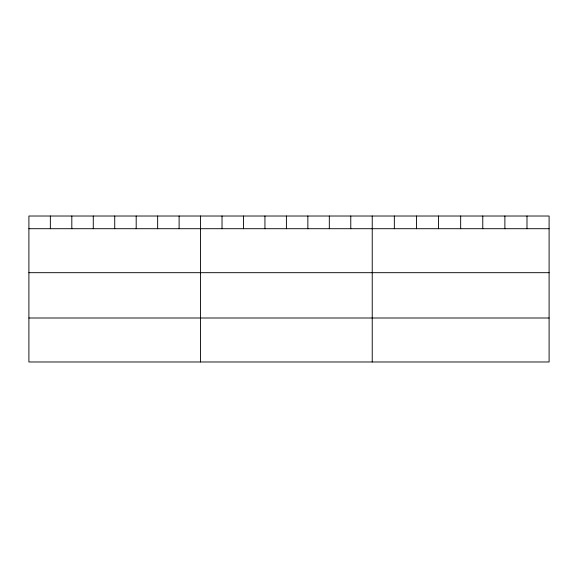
<?xml version="1.0" encoding="UTF-8"?>
<svg xmlns="http://www.w3.org/2000/svg" width="578" height="578" viewBox="0 0 578 578"><rect width="100%" height="100%" fill="white"/><g stroke="black" fill="none" stroke-linecap="round" stroke-linejoin="round"><path stroke-width="0.87" d="M549.1 228.707L549.1 361.98L28.9 361.98L28.9 216.02L549.1 216.02L549.1 228.707L28.9 228.707M28.9 272.686L549.1 272.686M28.9 318.001L549.1 318.001M526.991 216.02L526.991 228.707M504.883 216.02L504.883 228.707M482.775 216.02L482.775 228.707M460.666 216.02L460.666 228.707M438.558 216.02L438.558 228.707M416.449 216.02L416.449 228.707M394.34 216.02L394.34 228.707M372.232 216.02L372.232 361.98M350.774 216.02L350.774 228.707M329.316 216.02L329.316 228.707M307.857 216.02L307.857 228.707M286.399 216.02L286.399 228.707M264.941 216.02L264.941 228.707M243.483 216.02L243.483 228.707M222.024 216.02L222.024 228.707M200.566 216.02L200.566 361.98M179.108 216.02L179.108 228.707M157.649 216.02L157.649 228.707M136.191 216.02L136.191 228.707M114.733 216.02L114.733 228.707M93.275 216.02L93.275 228.707M71.817 216.02L71.817 228.707M50.358 216.02L50.358 228.707"/></g></svg>
